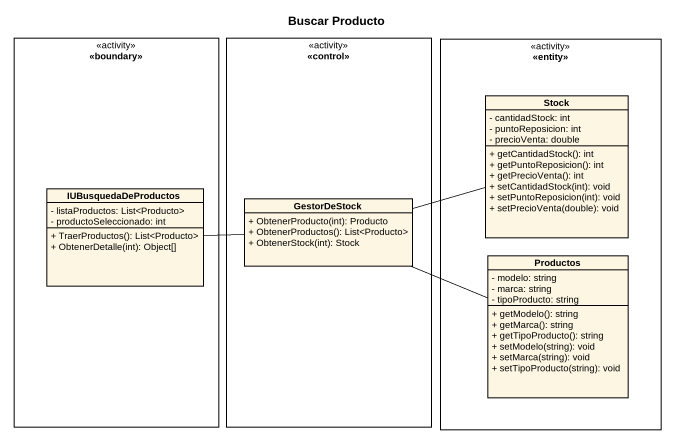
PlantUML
@startuml
title Buscar Producto
hide circle
hide empty members
skinparam classAttributeIconSize 0
rectangle "<<boundary>>" as boundary_ <<activity>> {
  class IUBusquedaDeProductos {
    - listaProductos: List<Producto>
    - productoSeleccionado: int
    + TraerProductos(): List<Producto>
    + ObtenerDetalle(int): Object[]
  }
}
rectangle "<<control>>" as control_ <<activity>> {
  class GestorDeStock {
    + ObtenerProducto(int): Producto
    + ObtenerProductos(): List<Producto>
    + ObtenerStock(int): Stock
  }
}
rectangle "<<entity>>" as entity_ <<activity>> {
  class Stock {
    - cantidadStock: int
    - puntoReposicion: int
    - precioVenta: double
    + getCantidadStock(): int
    + getPuntoReposicion(): int
    + getPrecioVenta(): int
    + setCantidadStock(int): void
    + setPuntoReposicion(int): void
    + setPrecioVenta(double): void
  }
  class Productos {
    - modelo: string
    - marca: string
    - tipoProducto: string
    + getModelo(): string
    + getMarca(): string
    + getTipoProducto(): string
    + setModelo(string): void
    + setMarca(string): void
    + setTipoProducto(string): void
  }
}
IUBusquedaDeProductos -right- GestorDeStock
GestorDeStock -right- Stock
GestorDeStock -right- Productos
@enduml
